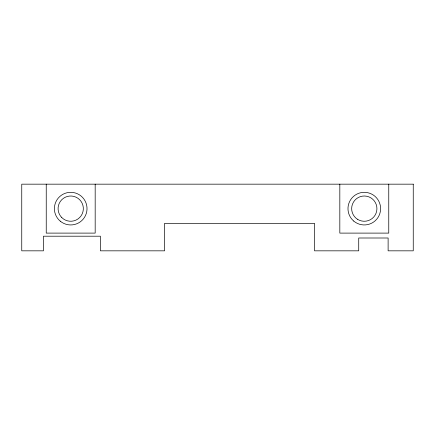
<?xml version="1.0" encoding="UTF-8"?>
<svg xmlns="http://www.w3.org/2000/svg" width="435" height="435" viewBox="0 0 435 435"><rect width="100%" height="100%" fill="white"/><g stroke="black" fill="none" stroke-linecap="round" stroke-linejoin="round"><path stroke-width="0.65" d="M388.76 184.168L388.76 233.106L339.822 233.106L339.822 184.168M95.178 184.168L95.178 233.106L46.24 233.106L46.24 184.168M413.25 184.168L21.75 184.168L21.75 250.832L43.44 250.832L43.44 236.2L100.403 236.2L100.403 250.832L164.604 250.832L164.604 223.324L314.527 223.324L314.527 250.832L358.723 250.832L358.723 237.999L388.118 237.999L388.118 250.832L413.25 250.832L413.25 184.168M60.302 221.197A16.312 16.312 0 0 0 86.793 211.367A16.312 16.312 0 0 0 65.032 193.341A16.312 16.312 0 0 0 60.302 221.197M353.698 221.04A16.312 16.312 0 0 0 380.331 211.611A16.312 16.312 0 0 0 358.848 193.26A16.312 16.312 0 0 0 353.698 221.04M357.69 219.403A12.631 12.631 0 0 0 376.917 208.974A12.631 12.631 0 0 0 358.271 197.533A12.631 12.631 0 0 0 357.69 219.403M61.781 217.565A12.631 12.631 0 0 0 82.906 211.905A12.631 12.631 0 0 0 67.441 196.435A12.631 12.631 0 0 0 61.781 217.565"/></g></svg>
